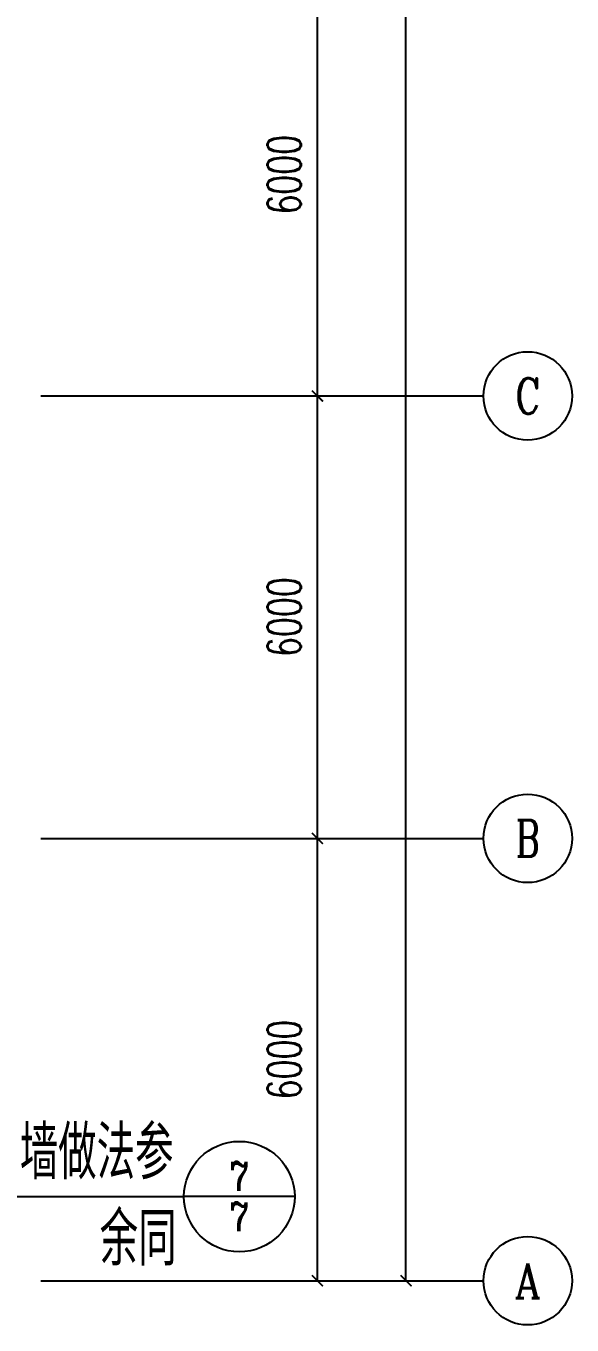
# Model space of a CAD drawing. Extents: x 1751103 to 2598738, y -609732 to 659428.
# Drawn here: x 2315848 to 2323248, y -331589 to -313971 of the extents above; entities that cross this region are included whole.
import ezdxf
from ezdxf.enums import TextEntityAlignment as Align

# ---------------------------------------------------------------- set-up
doc = ezdxf.new("R2010")
doc.units = 0
doc.header["$LTSCALE"] = 1000
doc.header["$MEASUREMENT"] = 0
doc.layers.get('0').update_dxf_attribs({"linetype": 'CONTINUOUS'})
doc.layers.get('DEFPOINTS').update_dxf_attribs({"linetype": 'CONTINUOUS'})
for name, color, linetype in [('AXIS', 3, 'CONTINUOUS'), ('AXIS_TEXT', 7, 'CONTINUOUS'), ('PUB_TEXT', 7, 'CONTINUOUS')]:
    doc.layers.add(name, color=color, linetype=linetype)
doc.styles.add('_TCH_AXIS', font='COMPLEX', dxfattribs={"bigfont": 'GBCBIG'})
doc.styles.add('_TCH_LABEL', font='COMPLEX', dxfattribs={"bigfont": 'GBCBIG'})
doc.styles.add('COMPLEX', font='COMPLEX')
doc.styles.add('DIM_FONT', font='SIMPLEX', dxfattribs={"width": 0.7, "bigfont": 'GBCBIG'})
doc.dimstyles.new('DIMN150', dxfattribs={"dimscale": 1.5, "dimtxt": 300, "dimasz": 100, "dimexe": 250, "dimexo": 300, "dimgap": 150, "dimtad": 1, "dimdec": 0, "dimzin": 0, "dimtxsty": 'DIM_FONT', "dimblk": 'ARCHTICK', "dimcen": 0.09, "dimclrt": 7, "dimazin": 3, "dimtfac": 1, "dimtdec": 0, "dimtix": 1, "dimtmove": 0, "dimatfit": 3, "dimtolj": 1, "dimtzin": 0})

# ---------------------------------------------------------------- blocks, each defined once
blk = doc.blocks.new('_AXISO')
blk.add_circle((0, 0), 0.5)
at = {"layer": 'AXIS_TEXT', "style": 'COMPLEX', "width": 1.041667}
blk.add_attdef('A', text='', height=0.56, dxfattribs=at).set_placement((-0.25, -0.28), (0.25, -0.28), align=Align.FIT)
blk = doc.blocks.new('_ARCHTICK')
at = {"color": 0, "linetype": 'BYBLOCK', "const_width": 0.15}
blk.add_lwpolyline([(-0.5, -0.5), (0.5, 0.5)], dxfattribs=at)
blk = doc.blocks.new('*D159')
at = {"layer": 'AXIS', "color": 0}
for p, q in [((2316498, -280023), (2321373, -280023)), ((2320998, -328023), (2320998, -280023)), ((2316498, -328023), (2321373, -328023))]:
    blk.add_line(p, q, dxfattribs=at)
at = {"layer": 'DEFPOINTS', "color": 0}
for p in [(2316048, -280023), (2320998, -280023), (2316048, -328023)]:
    blk.add_point(p, dxfattribs=at)
at = {"layer": 'AXIS', "color": 0, "xscale": 150, "yscale": 150, "zscale": 150}
for p, rotation in [((2320998, -280023), 90), ((2320998, -328023), 270)]:
    blk.add_blockref('_ARCHTICK', p, dxfattribs=dict(at, rotation=rotation))
at = {"layer": 'AXIS', "color": 7, "insert": (2320548, -304023), "char_height": 450, "attachment_point": 5, "rotation": 90, "style": 'DIM_FONT'}
blk.add_mtext('\\A1;48000', dxfattribs=at)
blk = doc.blocks.new('*D160')
at = {"layer": 'AXIS', "color": 0}
for p, q in [((2316498, -322023), (2320173, -322023)), ((2319798, -328023), (2319798, -322023)), ((2316498, -328023), (2320173, -328023))]:
    blk.add_line(p, q, dxfattribs=at)
at = {"layer": 'DEFPOINTS', "color": 0}
for p in [(2316048, -322023), (2319798, -322023), (2316048, -328023)]:
    blk.add_point(p, dxfattribs=at)
at = {"layer": 'AXIS', "color": 0, "xscale": 150, "yscale": 150, "zscale": 150}
for p, rotation in [((2319798, -322023), 90), ((2319798, -328023), 270)]:
    blk.add_blockref('_ARCHTICK', p, dxfattribs=dict(at, rotation=rotation))
at = {"layer": 'AXIS', "color": 7, "insert": (2319348, -325023), "char_height": 450, "attachment_point": 5, "rotation": 90, "style": 'DIM_FONT'}
blk.add_mtext('\\A1;6000', dxfattribs=at)
blk = doc.blocks.new('*D161')
at = {"layer": 'AXIS', "color": 0}
for p, q in [((2316498, -316023), (2320173, -316023)), ((2319798, -322023), (2319798, -316023)), ((2316498, -322023), (2320173, -322023))]:
    blk.add_line(p, q, dxfattribs=at)
at = {"layer": 'DEFPOINTS', "color": 0}
for p in [(2316048, -316023), (2319798, -316023), (2316048, -322023)]:
    blk.add_point(p, dxfattribs=at)
at = {"layer": 'AXIS', "color": 0, "xscale": 150, "yscale": 150, "zscale": 150}
for p, rotation in [((2319798, -316023), 90), ((2319798, -322023), 270)]:
    blk.add_blockref('_ARCHTICK', p, dxfattribs=dict(at, rotation=rotation))
at = {"layer": 'AXIS', "color": 7, "insert": (2319348, -319023), "char_height": 450, "attachment_point": 5, "rotation": 90, "style": 'DIM_FONT'}
blk.add_mtext('\\A1;6000', dxfattribs=at)
blk = doc.blocks.new('*D162')
at = {"layer": 'AXIS', "color": 0}
for p, q in [((2316498, -310023), (2320173, -310023)), ((2319798, -316023), (2319798, -310023)), ((2316498, -316023), (2320173, -316023))]:
    blk.add_line(p, q, dxfattribs=at)
at = {"layer": 'DEFPOINTS', "color": 0}
for p in [(2316048, -310023), (2319798, -310023), (2316048, -316023)]:
    blk.add_point(p, dxfattribs=at)
at = {"layer": 'AXIS', "color": 0, "xscale": 150, "yscale": 150, "zscale": 150}
for p, rotation in [((2319798, -310023), 90), ((2319798, -316023), 270)]:
    blk.add_blockref('_ARCHTICK', p, dxfattribs=dict(at, rotation=rotation))
at = {"layer": 'AXIS', "color": 7, "insert": (2319348, -313023), "char_height": 450, "attachment_point": 5, "rotation": 90, "style": 'DIM_FONT'}
blk.add_mtext('\\A1;6000', dxfattribs=at)
blk = doc.blocks.new('FDDGGG')
at = {"layer": 'AXIS', "color": 8}
for p, q in [((2316047.9, -316023), (2322047.9, -316023)), ((2316047.9, -322023), (2322047.9, -322023)), ((2314073.3, -326882.2), (2316734.6, -326882.2)), ((2316734.6, -326882.2), (2317989.2, -326882.2)), ((2319489.2, -326882.2), (2317989.2, -326882.2)), ((2316047.9, -328023), (2322047.9, -328023))]:
    blk.add_line(p, q, dxfattribs=at)
blk.add_circle((2318739.2, -326882.2), 750, dxfattribs=at)
ref = blk.add_blockref('_AXISO', (2322647.9, -316023), dxfattribs=dict(at, xscale=1200, yscale=1200, zscale=1200))
ref.add_attrib('A', 'C', dxfattribs={"layer": 'AXIS_TEXT', "color": 8, "height": 480.7, "style": '_TCH_AXIS'}).set_placement((2322476.2, -316263.4), (2322819.6, -316263.4), align=Align.FIT)
ref = blk.add_blockref('_AXISO', (2322647.9, -322023), dxfattribs=dict(at, xscale=1200, yscale=1200, zscale=1200))
ref.add_attrib('A', 'B', dxfattribs={"layer": 'AXIS_TEXT', "color": 8, "height": 493.2, "style": '_TCH_AXIS', "width": 0.823529}).set_placement((2322483.5, -322269.6), (2322812.3, -322269.6), align=Align.FIT)
ref = blk.add_blockref('_AXISO', (2322647.9, -328023), dxfattribs=dict(at, xscale=1200, yscale=1200, zscale=1200))
ref.add_attrib('A', 'A', dxfattribs={"layer": 'AXIS_TEXT', "color": 8, "height": 468.8, "style": '_TCH_AXIS', "width": 0.888889}).set_placement((2322469.3, -328257.4), (2322826.4, -328257.4), align=Align.FIT)
at = {"layer": 'PUB_TEXT', "color": 8, "style": '_TCH_LABEL'}
for s, p in [('山墙做法参', (2315243, -326646.2)), ('余同', (2316846.7, -327815.5))]:
    blk.add_text(s, height=723.4, dxfattribs=at).set_placement(p)
for p, p2 in [((2318608.7, -326803.9), (2318869.7, -326803.9)), ((2318608.7, -327352), (2318869.7, -327352))]:
    blk.add_text('7', height=391.5, dxfattribs=at).set_placement(p, p2, align=Align.FIT)
at = {"layer": 'AXIS', "color": 8}
for p1, p2, distance, picture, middle in [((2316047.9, -328023), (2316047.9, -280023), -4950, '*D159', (2320547.9, -304023)), ((2316047.9, -316023), (2316047.9, -310023), -3750, '*D162', (2319347.9, -313023)), ((2316047.9, -322023), (2316047.9, -316023), -3750, '*D161', (2319347.9, -319023)), ((2316047.9, -328023), (2316047.9, -322023), -3750, '*D160', (2319347.9, -325023))]:
    dim = blk.add_aligned_dim(p1=p1, p2=p2, distance=distance, dimstyle='DIMN150', dxfattribs=at)
    dim.commit()
    dim.dimension.update_dxf_attribs({"geometry": picture, "text_midpoint": middle})

msp = doc.modelspace()

# ---------------------------------------------------------------- block references
msp.add_blockref('FDDGGG', (0, -2966))

doc.saveas('drawing.dxf')
